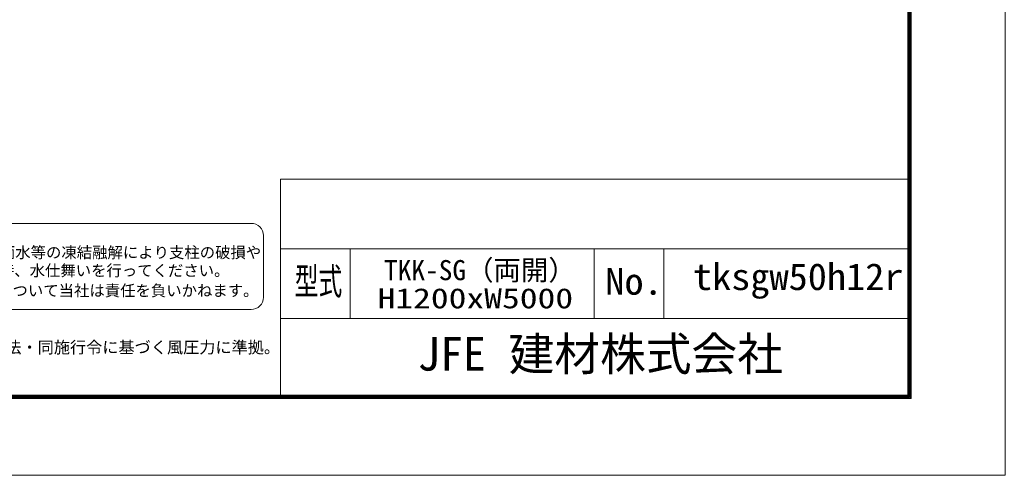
# Model space of a CAD drawing. Units: millimetres at full size; details may follow other scales. Extents: x -5940 to 5940, y -4200 to 4200.
# Drawn here: x 1939 to 5940, y -4200 to -2351 of the extents above; entities that cross this region are included whole.
import ezdxf
from ezdxf.enums import TextEntityAlignment as Align

# ---------------------------------------------------------------- set-up
doc = ezdxf.new("R2010")
doc.units = ezdxf.units.MM
doc.header["$LTSCALE"] = 20
doc.layers.add('0-0_D-TTL', color=7, linetype='Continuous', lineweight=18)
doc.layers.add('0-F_D-TTL-TXT', color=7, linetype='Continuous', lineweight=18)
doc.layers.add('1-0_WAKU', color=7, linetype='Continuous')
doc.styles.add('ＭＳ ゴシック', font='')
doc.styles.get('ＭＳ ゴシック').set_extended_font_data('MS Gothic')

msp = doc.modelspace()

# ---------------------------------------------------------------- linework, layer by layer
at = {"layer": '0-0_D-TTL'}
for p, q in [((2998.29, -2997.86), (2998.29, -3874.71)), ((2998.29, -2997.86), (5544, -2997.86)), ((2998.29, -3280.71), (5544, -3280.71)), ((3281.14, -3280.71), (3281.14, -3563.57)), ((4271.14, -3280.71), (4271.14, -3563.57)), ((4554, -3280.71), (4554, -3563.57)), ((2998.29, -3563.57), (5544, -3563.57))]:
    msp.add_line(p, q, dxfattribs=at)
for points in [[(-5940, -4200), (5940, -4200), (5940, 4200), (-5940, 4200)], [(-5558.14, 3889.71), (5558.14, 3889.71), (5558.14, -3888.86), (-5558.14, -3888.86)], [(-5554.61, 3886.18), (5554.61, 3886.18), (5554.61, -3885.32), (-5554.61, -3885.32)], [(-5551.07, 3882.64), (5551.07, 3882.64), (5551.07, -3881.79), (-5551.07, -3881.79)], [(-5547.54, 3879.11), (5547.54, 3879.11), (5547.54, -3878.25), (-5547.54, -3878.25)], [(-5544, 3875.57), (5544, 3875.57), (5544, -3874.71), (-5544, -3874.71)]]:
    msp.add_lwpolyline(points, close=True, dxfattribs=at)
at = {"layer": '0-F_D-TTL-TXT', "color": 2}
for p, q in [((2878.63, -3177.42), (433.08, -3177.42)), ((2928.63, -3477.42), (2928.63, -3227.42)), ((433.08, -3527.42), (2878.63, -3527.42))]:
    msp.add_line(p, q, dxfattribs=at)
for centre, start, end in [((2878.63, -3227.42), 0, 90), ((2878.63, -3477.42), 270, 0)]:
    msp.add_arc(centre, 50, start, end, dxfattribs=at)

# ---------------------------------------------------------------- texts
at = {"layer": '0-F_D-TTL-TXT', "style": 'ＭＳ ゴシック'}
for s, height, p in [('凍結の恐れがある場所への設置は、内部に溜まった雨水等の凍結融解により支柱の破損や', 45.75, (423.26, -3332.09)), ('コンクリート基礎の破損の恐れがありますので施工時、水仕舞いを行ってください。', 45.75, (419.15, -3405.52)), ('施工による水仕舞い不備で起こる支柱・基礎の破損について当社は責任を負いかねます。 ', 45.75, (412.16, -3487.01)), ('JFE 建材株式会社', 136.1, (3553.22, -3816.03)), ('（設計条件）風荷重：昭和57年改正 建築基準法・同施行令に基づく風圧力に準拠。', 48.09, (536.29, -3719.1))]:
    msp.add_text(s, height=height, dxfattribs=at).set_placement(p, align=Align.BOTTOM_LEFT)
for s, height, width, p in [('型式', 108.9, 0.65, (3055.23, -3499.65)), ('No.', 108.8, 1.05, (4316.4, -3499.65)), ('tksgw50h12r', 108.8, 1.05, (4671.86, -3480.79))]:
    msp.add_text(s, height=height, dxfattribs=dict(at, width=width)).set_placement(p, align=Align.BOTTOM_LEFT)
at = {"layer": '1-0_WAKU', "style": 'ＭＳ ゴシック'}
msp.add_text('TKK-SG（両開）', height=81.64, dxfattribs=at).set_placement((3417.9, -3432.67), align=Align.BOTTOM_LEFT)
at = {"layer": '1-0_WAKU', "style": 'ＭＳ ゴシック', "width": 1.3}
msp.add_text('H1200xW5000', height=81.64, dxfattribs=at).set_placement((3391.46, -3546.87), align=Align.BOTTOM_LEFT)

doc.saveas('drawing.dxf')
